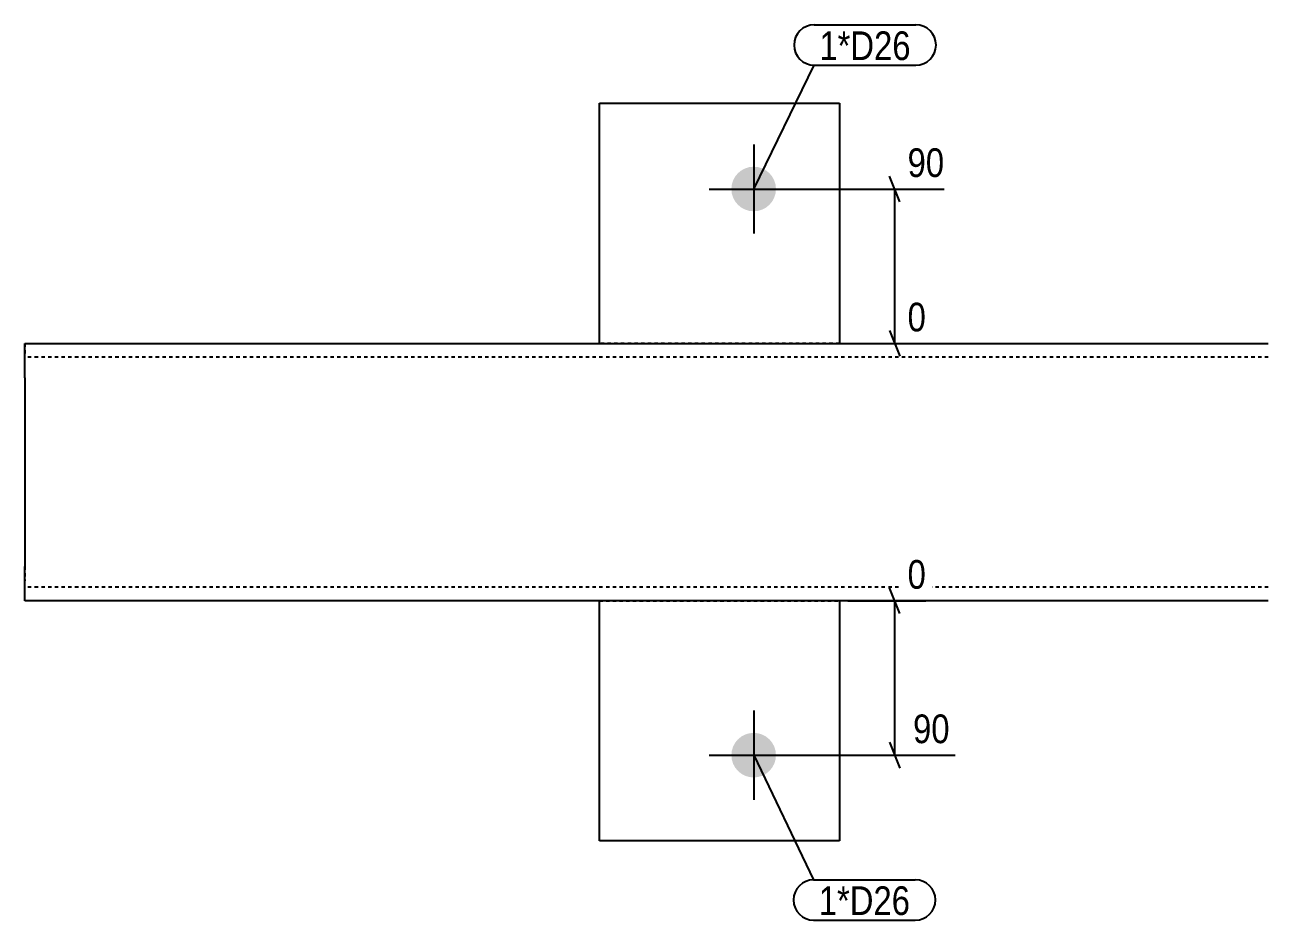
# Model space of a CAD drawing. Header units: millimetres. Extents: x 17 to 29049, y 7 to 1650.
# Drawn here: x 18909 to 19634, y 12 to 534 of the extents above; entities that cross this region are included whole.
import ezdxf

# ---------------------------------------------------------------- set-up
doc = ezdxf.new("R2010")
doc.units = ezdxf.units.MM
doc.linetypes.add('DXK_LINE_DOT2', pattern=[3.9198, 1.9599, -1.9599])
for name, color, linetype in [('MÅLSÆTNING', 7, 'Continuous'), ('STÅL', 7, 'Continuous'), ('TEKST', 7, 'Continuous')]:
    doc.layers.add(name, color=color, linetype=linetype)
doc.styles.add('Arial Narrow', font='ARIALN.TTF', dxfattribs={"height": 0.2})

msp = doc.modelspace()

# ---------------------------------------------------------------- hatches: boundary and pattern name
at = {"layer": 'STÅL', "linetype": 'Continuous'}
for points in [[(19333.54, 451.16, -1), (19333.54, 425.16, -1)], [(19333.54, 121.16, -1), (19333.54, 95.16, -1)]]:
    msp.add_hatch(color=96, dxfattribs=at).paths.add_polyline_path(points)

# ---------------------------------------------------------------- linework, layer by layer
at = {"layer": 'MÅLSÆTNING', "color": 7, "linetype": 'Continuous'}
for p, q in [((19418.8, 430.66), (19412.8, 445.66)), ((19338.54, 438.16), (19444.63, 438.16)), ((19415.8, 348.17), (19415.8, 438.16)), ((19412.8, 355.67), (19418.8, 340.67)), ((19388.54, 348.17), (19433.97, 348.17)), ((19418.8, 190.66), (19412.8, 205.66)), ((19388.54, 198.16), (19433.97, 198.16)), ((19415.8, 108.16), (19415.8, 198.16)), ((19412.8, 115.66), (19418.8, 100.66)), ((19338.54, 108.16), (19451.01, 108.16))]:
    msp.add_line(p, q, dxfattribs=at)
at = {"layer": 'STÅL', "color": 2, "linetype": 'Continuous'}
for p, q in [((19243.54, 348.16), (19243.54, 488.16)), ((19243.54, 488.16), (19383.54, 488.16)), ((19383.54, 488.16), (19383.54, 348.16)), ((18908.54, 328.16), (18908.54, 348.16)), ((18908.54, 348.16), (19633.54, 348.16)), ((18908.54, 328.16), (18908.54, 218.16)), ((18908.54, 204.02), (18908.54, 218.16)), ((18908.54, 198.16), (18908.54, 204.02)), ((19633.54, 198.16), (18908.54, 198.16)), ((19243.54, 58.16), (19243.54, 198.16)), ((19383.54, 198.16), (19383.54, 58.16)), ((19383.54, 58.16), (19243.54, 58.16))]:
    msp.add_line(p, q, dxfattribs=at)
at = {"layer": 'STÅL', "color": 96, "linetype": 'Continuous'}
for p, q in [((19333.54, 464.16), (19333.54, 412.16)), ((19307.54, 438.16), (19359.54, 438.16)), ((19333.54, 134.16), (19333.54, 82.16)), ((19307.54, 108.16), (19359.54, 108.16))]:
    msp.add_line(p, q, dxfattribs=at)
at = {"layer": 'STÅL', "color": 7, "linetype": 'DXK_LINE_DOT2'}
for p, q in [((18908.54, 348.16), (18908.54, 342.31)), ((19383.54, 348.16), (19243.54, 348.16)), ((19633.54, 340.16), (18908.54, 340.16)), ((18908.54, 218.16), (18908.54, 210.51)), ((18908.54, 210.51), (18908.54, 209.68)), ((18908.54, 204.02), (18908.54, 209.68)), ((19633.54, 206.16), (18908.54, 206.16)), ((19243.54, 198.16), (19383.54, 198.16))]:
    msp.add_line(p, q, dxfattribs=at)

# ---------------------------------------------------------------- wipeouts: each hides what was drawn before it
at = {"color": 0}
for points in [[(19425.14, 513.33), (19425.14, 530.83), (19371.85, 530.83), (19371.85, 513.33)], [(19424.79, 15), (19424.79, 32.5), (19371.5, 32.5), (19371.5, 15)]]:
    msp.add_wipeout(points, dxfattribs=at).dxf.layer = 'TEKST'

# ---------------------------------------------------------------- next in the draw order: wipeouts: each hides what was drawn before it
at = {"color": 0, "linetype": 'Continuous'}
for points in [[(19448.13, 441.66), (19448.13, 466.16), (19419.8, 466.16), (19419.8, 441.66)], [(19437.47, 351.67), (19437.47, 376.17), (19419.8, 376.17), (19419.8, 351.67)], [(19437.47, 201.66), (19437.47, 226.16), (19419.8, 226.16), (19419.8, 201.66)], [(19451.32, 111.66), (19451.32, 136.16), (19422.99, 136.16), (19422.99, 111.66)]]:
    msp.add_wipeout(points, dxfattribs=at).dxf.layer = 'MÅLSÆTNING'
at = {"color": 0}
for points in [[(19425.14, 513.33), (19425.14, 530.83), (19371.85, 530.83), (19371.85, 513.33)], [(19424.79, 15), (19424.79, 32.5), (19371.5, 32.5), (19371.5, 15)]]:
    msp.add_wipeout(points, dxfattribs=at).dxf.layer = 'TEKST'

# ---------------------------------------------------------------- next in the draw order: linework, layer by layer
at = {"layer": 'TEKST', "color": 7, "linetype": 'Continuous'}
for p, q in [((19368.85, 533.83), (19428.14, 533.83)), ((19333.54, 438.16), (19368.85, 510.33)), ((19368.85, 510.33), (19428.14, 510.33)), ((19333.54, 108.16), (19368.5, 35.5)), ((19368.5, 35.5), (19427.79, 35.5)), ((19368.5, 12), (19427.79, 12))]:
    msp.add_line(p, q, dxfattribs=at)
for centre, start, end in [((19368.85, 522.08), 90, 270), ((19428.14, 522.08), 270, 90), ((19368.5, 23.75), 90, 270), ((19427.79, 23.75), 270, 90)]:
    msp.add_arc(centre, 11.75, start, end, dxfattribs=at)

# ---------------------------------------------------------------- next in the draw order: texts
at = {"layer": 'MÅLSÆTNING', "color": 3, "linetype": 'Continuous', "style": 'Arial Narrow'}
for s, height, p in [('90', 16.702, (19423.3, 445.16)), ('0', 16.7, (19423.3, 355.17)), ('0', 16.7, (19423.3, 205.16)), ('90', 16.702, (19426.49, 115.16))]:
    msp.add_text(s, height=height, dxfattribs=at).set_placement(p)
at = {"layer": 'TEKST', "color": 3, "style": 'Arial Narrow'}
for p in [(19371.85, 513.33), (19371.5, 15)]:
    msp.add_text('1*D26', height=16.702, dxfattribs=at).set_placement(p)

doc.saveas('drawing.dxf')
